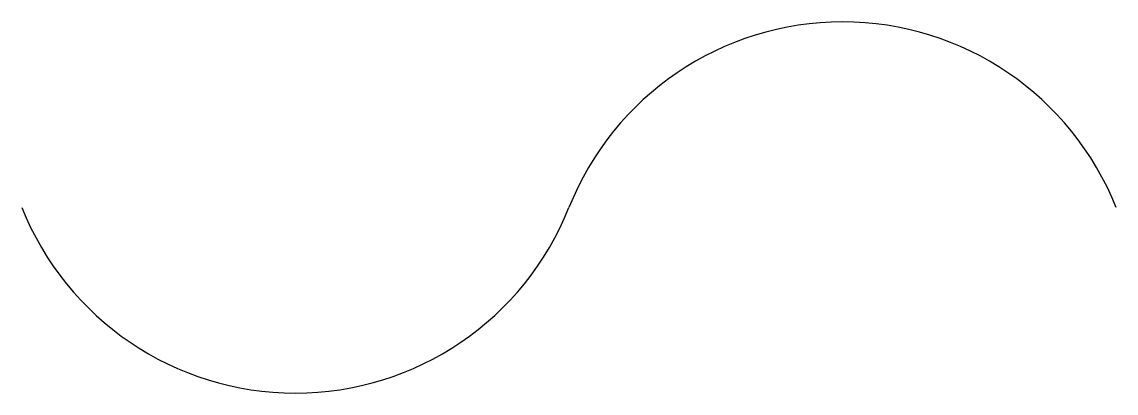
# Model space of a CAD drawing. Header units: millimetres. Extents: x -442 to 442, y -150 to 150.
import ezdxf

# ---------------------------------------------------------------- set-up
doc = ezdxf.new("R2010")
doc.units = ezdxf.units.MM

# ---------------------------------------------------------------- blocks, each defined once
blk = doc.blocks.new('$LinePat$波浪线')
at = {"color": 0}
for centre, start, end in [((450, -161.41), 21.67235, 158.32741), ((150, -42.19), 201.67235, 338.32741)]:
    blk.add_arc(centre, 161.41, start, end, dxfattribs=at)

msp = doc.modelspace()

# ---------------------------------------------------------------- block references
at = {"xscale": 1.473464862426172, "yscale": 1.473464862426172, "zscale": 1.473464862426172}
msp.add_blockref('$LinePat$波浪线', (-442.04, 150), dxfattribs=at)

doc.saveas('drawing.dxf')
